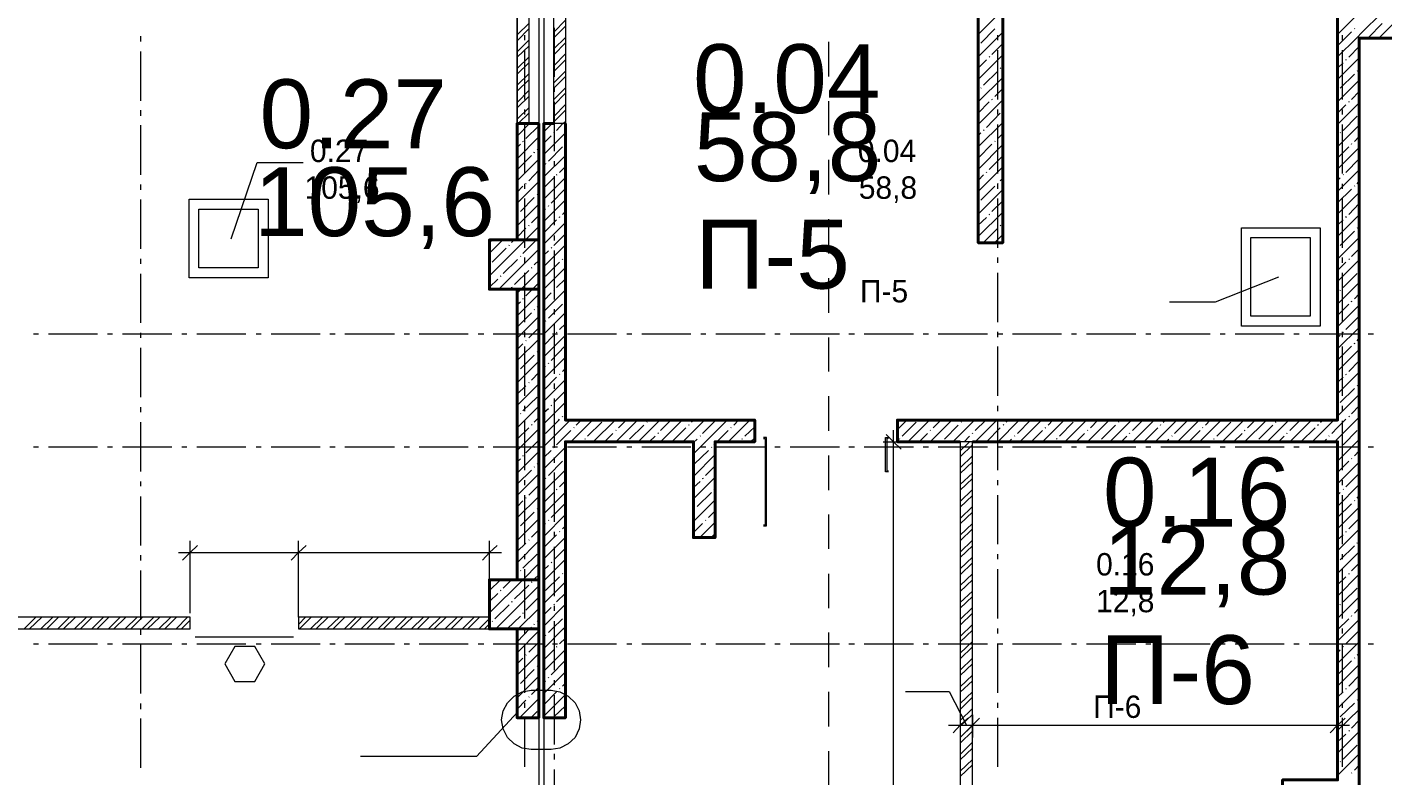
# Model space of a CAD drawing. Header units: millimetres. Extents: x -249154 to 415037, y -45458 to 354837.
# Drawn here: x -150570 to -136795, y 15179 to 22788 of the extents above; entities that cross this region are included whole.
import ezdxf

# ---------------------------------------------------------------- set-up
doc = ezdxf.new("R2010")
doc.units = ezdxf.units.MM
doc.layers.add('PDF _Текст', color=7, linetype='Continuous')
doc.styles.get("Standard").update_dxf_attribs({"font": 'arial.ttf'})

msp = doc.modelspace()

# ---------------------------------------------------------------- linework, layer by layer
at = {"lineweight": 9}
for points in [[(-145363, 8564), (-145367, 8564), (-145367, 28632)], [(-145321, 28632), (-145321, 9158)], [(-145592, 21807), (-145592, 23010), (-145592, 23133)], [(-140907, 22714), (-140657, 22964)], [(-137255, 22714), (-137005, 22964)], [(-137255, 22485), (-137064, 22676), (-137005, 22735), (-136814, 22926)], [(-136835, 22676), (-136586, 22926)], [(-145592, 22710), (-145469, 22828)], [(-145592, 22650), (-145469, 22773)], [(-145219, 22735), (-145101, 22858)], [(-145219, 22680), (-145101, 22799)], [(-145211, 22282), (-145211, 22782)], [(-140907, 22485), (-140657, 22735)], [(-140881, 22625), (-140737, 22769)], [(-137255, 22599), (-137179, 22676), (-137115, 22739)], [(-137085, 22769), (-137081, 22773)], [(-136941, 22684), (-136802, 22824)], [(-149413, 22642), (-149413, 22697)], [(-145592, 22536), (-145469, 22659)], [(-145592, 22481), (-145469, 22599)], [(-145512, 22655), (-145512, 22705)], [(-145219, 22566), (-145101, 22684)], [(-145219, 22506), (-145101, 22629)], [(-142423, 22286), (-142423, 22638)], [(-140907, 22599), (-140902, 22599)], [(-140767, 22510), (-140657, 22621)], [(-140708, 22655), (-140708, 22705)], [(-137204, 22655), (-137204, 22705)], [(-137141, 22481), (-137035, 22591)], [(-149413, 22040), (-149413, 22540)], [(-145592, 22366), (-145469, 22485)], [(-145512, 22053), (-145512, 22553)], [(-145219, 22396), (-145101, 22515)], [(-145219, 22337), (-145101, 22455)], [(-140907, 22256), (-140657, 22506)], [(-140907, 22371), (-140822, 22455)], [(-140796, 22481), (-140788, 22489)], [(-140708, 22053), (-140708, 22553)], [(-137255, 22256), (-137035, 22477)], [(-137204, 22053), (-137204, 22553)], [(-137170, 22455), (-137166, 22460)], [(-145592, 22311), (-145469, 22430)], [(-145592, 22197), (-145469, 22316)], [(-145219, 22222), (-145101, 22341)], [(-140852, 22197), (-140708, 22341)], [(-140682, 22366), (-140678, 22375)], [(-137255, 22371), (-137200, 22426)], [(-137056, 22341), (-137052, 22345)], [(-145592, 22138), (-145469, 22256)], [(-145219, 22167), (-145101, 22286)], [(-145211, 22129), (-145211, 22180)], [(-140907, 22028), (-140657, 22277)], [(-137255, 22028), (-137035, 22248)], [(-137229, 22167), (-137085, 22311)], [(-145592, 22023), (-145469, 22146)], [(-145592, 21968), (-145469, 22087)], [(-145219, 22053), (-145101, 22172)], [(-145219, 21994), (-145101, 22116)], [(-140907, 21799), (-140657, 22049)], [(-140881, 22167), (-140877, 22172)], [(-140767, 22053), (-140763, 22057)], [(-140737, 22083), (-140657, 22163)], [(-137255, 22142), (-137251, 22146)], [(-137115, 22053), (-137035, 22133)], [(-149413, 21888), (-149413, 21943)], [(-145592, 21854), (-145469, 21972)], [(-145579, 21807), (-145469, 21917)], [(-145512, 21900), (-145512, 21951)], [(-145219, 21879), (-145101, 22002)], [(-145219, 21824), (-145101, 21943)], [(-145211, 21528), (-145211, 22028)], [(-142423, 21689), (-142423, 22036)], [(-140907, 21913), (-140796, 22028)], [(-140822, 21769), (-140682, 21913)], [(-140708, 21900), (-140708, 21951)], [(-137255, 21799), (-137035, 22019)], [(-137255, 21913), (-137170, 21998)], [(-137204, 21900), (-137204, 21951)], [(-137141, 22028), (-137136, 22032)], [(-149413, 21286), (-149413, 21790)], [(-145592, 21680), (-145465, 21807)], [(-145592, 21795), (-145579, 21807)], [(-145512, 21299), (-145512, 21799)], [(-145503, 21655), (-145372, 21786)], [(-145321, 21723), (-145236, 21807)], [(-145101, 21807), (-145219, 21807)], [(-145190, 21739), (-145126, 21807)], [(-145126, 21807), (-145101, 21828)], [(-140907, 21570), (-140657, 21820)], [(-140708, 21299), (-140708, 21799)], [(-137255, 21570), (-137035, 21790)], [(-137204, 21299), (-137204, 21799)], [(-137200, 21739), (-137056, 21883)], [(-145592, 21451), (-145372, 21672)], [(-145533, 21625), (-145528, 21629)], [(-145321, 21494), (-145101, 21714)], [(-145321, 21608), (-145245, 21684)], [(-145219, 21714), (-145211, 21718)], [(-140907, 21684), (-140881, 21714)], [(-140852, 21739), (-140847, 21744)], [(-140737, 21625), (-140733, 21629)], [(-140708, 21655), (-140657, 21706)], [(-137229, 21714), (-137225, 21718)], [(-137085, 21625), (-137035, 21676)], [(-145592, 21566), (-145558, 21600)], [(-145418, 21511), (-145414, 21519)], [(-145389, 21540), (-145372, 21557)], [(-145274, 21426), (-145130, 21570)], [(-145105, 21600), (-145101, 21600)], [(-140907, 21456), (-140767, 21600)], [(-140907, 21341), (-140657, 21595)], [(-137255, 21456), (-137141, 21570)], [(-137255, 21345), (-137035, 21566)], [(-137115, 21600), (-137111, 21604)], [(-148498, 20638), (-148231, 21413), (-147765, 21413)], [(-145592, 21227), (-145372, 21447)], [(-145588, 21341), (-145444, 21485)], [(-145321, 21265), (-145101, 21485)], [(-145304, 21396), (-145300, 21405)], [(-145211, 21375), (-145211, 21426)], [(-145160, 21312), (-145101, 21371)], [(-142423, 21087), (-142423, 21439)], [(-140907, 21117), (-140657, 21367)], [(-140796, 21341), (-140657, 21481)], [(-137170, 21312), (-137035, 21451)], [(-145592, 20998), (-145372, 21218)], [(-145473, 21227), (-145372, 21333)], [(-145321, 21040), (-145101, 21261)], [(-145321, 21155), (-145219, 21257)], [(-145211, 20774), (-145211, 21273)], [(-145190, 21286), (-145185, 21290)], [(-140907, 21231), (-140852, 21286)], [(-140822, 21312), (-140818, 21316)], [(-140682, 21227), (-140657, 21252)], [(-137255, 21117), (-137035, 21337)], [(-137255, 21231), (-137229, 21257)], [(-137200, 21286), (-137196, 21290)], [(-137056, 21197), (-137035, 21223)], [(-149413, 21134), (-149413, 21189)], [(-145592, 21112), (-145533, 21172)], [(-145512, 21146), (-145512, 21197)], [(-145503, 21197), (-145499, 21201)], [(-145389, 21083), (-145384, 21087)], [(-145245, 20998), (-145105, 21142)], [(-140907, 20888), (-140657, 21138)], [(-140881, 21028), (-140737, 21172)], [(-140708, 21197), (-140703, 21201)], [(-140708, 21146), (-140708, 21197)], [(-137255, 21002), (-137115, 21142)], [(-137255, 20888), (-137035, 21108)], [(-137204, 21146), (-137204, 21197)], [(-137085, 21172), (-137081, 21176)], [(-149413, 20536), (-149413, 21036)], [(-145592, 20769), (-145372, 20990)], [(-145558, 20913), (-145418, 21057)], [(-145512, 20545), (-145512, 21045)], [(-145321, 20812), (-145101, 21032)], [(-145321, 20926), (-145304, 20943)], [(-145274, 20968), (-145270, 20977)], [(-140907, 21002), (-140902, 21002)], [(-140767, 20913), (-140657, 21024)], [(-140708, 20545), (-140708, 21045)], [(-137204, 20545), (-137204, 21045)], [(-137141, 20884), (-137035, 20994)], [(-145588, 20884), (-145584, 20888)], [(-145444, 20799), (-145372, 20875)], [(-145321, 20697), (-145190, 20829)], [(-145321, 20583), (-145101, 20803)], [(-145160, 20854), (-145156, 20863)], [(-145130, 20884), (-145101, 20918)], [(-142423, 20486), (-142423, 20837)], [(-140907, 20659), (-140657, 20909)], [(-140907, 20774), (-140822, 20854)], [(-140796, 20884), (-140788, 20888)], [(-137255, 20659), (-137035, 20879)], [(-137255, 20774), (-137200, 20829)], [(-137170, 20854), (-137166, 20863)], [(-145872, 20261), (-145507, 20625), (-145372, 20761)], [(-145592, 20655), (-145503, 20744)], [(-145473, 20769), (-145469, 20774)], [(-145219, 20570), (-145101, 20689)], [(-145211, 20621), (-145211, 20672)], [(-140852, 20600), (-140708, 20744)], [(-140741, 20596), (-140657, 20680)], [(-140682, 20769), (-140678, 20774)], [(-137229, 20570), (-137085, 20714)], [(-137056, 20744), (-137052, 20748)], [(-145872, 20490), (-145736, 20625)], [(-145872, 20604), (-145846, 20625)], [(-145846, 20401), (-145702, 20541)], [(-145778, 20125), (-145372, 20532)], [(-145672, 20570), (-145668, 20574)], [(-145647, 20600), (-145622, 20625)], [(-145533, 20486), (-145393, 20625), (-145389, 20630)], [(-145321, 20354), (-145101, 20574)], [(-145245, 20541), (-145240, 20549)], [(-137255, 20430), (-137035, 20651)], [(-137255, 20545), (-137251, 20549)], [(-137115, 20456), (-137035, 20536)], [(-149413, 20384), (-149413, 20435)], [(-145732, 20286), (-145588, 20426)], [(-145558, 20456), (-145554, 20460)], [(-145512, 20392), (-145512, 20447)], [(-145418, 20371), (-145372, 20418)], [(-145321, 20469), (-145274, 20515)], [(-145304, 20257), (-145160, 20401)], [(-145211, 20020), (-145211, 20519)], [(-145130, 20426), (-145126, 20435)], [(-145105, 20456), (-145101, 20460)], [(-140708, 20392), (-140708, 20447)], [(-137255, 20202), (-137035, 20422)], [(-137255, 20316), (-137170, 20401)], [(-137204, 20392), (-137204, 20447)], [(-137141, 20426), (-137136, 20435)], [(-149413, 19782), (-149413, 20282)], [(-145872, 20375), (-145867, 20375)], [(-145761, 20257), (-145753, 20261)], [(-145617, 20172), (-145473, 20316)], [(-145592, 20083), (-145550, 20125), (-145372, 20303)], [(-145512, 19791), (-145512, 20291)], [(-145444, 20341), (-145440, 20346)], [(-145321, 20125), (-145101, 20346)], [(-140708, 19791), (-140708, 20291)], [(-137204, 19791), (-137204, 20291)], [(-137200, 20142), (-137056, 20286)], [(-145872, 20147), (-145787, 20227)], [(-145647, 20142), (-145639, 20147)], [(-145503, 20058), (-145435, 20125), (-145372, 20189)], [(-145321, 19897), (-145101, 20117)], [(-145219, 20113), (-145211, 20117)], [(-145190, 20142), (-145101, 20231)], [(-142423, 19884), (-142423, 20236)], [(-137856, 20248), (-138500, 19994), (-138962, 19994)], [(-137255, 19973), (-137035, 20193)], [(-137229, 20113), (-137225, 20117)], [(-145592, 19854), (-145372, 20075)], [(-145592, 19969), (-145558, 19998)], [(-145533, 20028), (-145528, 20032)], [(-145321, 20011), (-145245, 20087)], [(-145105, 19998), (-145101, 20003)], [(-137115, 19998), (-137111, 20007)], [(-137085, 20028), (-137035, 20079)], [(-145592, 19626), (-145372, 19846)], [(-145588, 19744), (-145444, 19884)], [(-145418, 19914), (-145414, 19918)], [(-145389, 19943), (-145372, 19960)], [(-145321, 19668), (-145101, 19888)], [(-145274, 19829), (-145130, 19973)], [(-145211, 19867), (-145211, 19922)], [(-137255, 19859), (-137141, 19973)], [(-137255, 19744), (-137035, 19964)], [(-137170, 19714), (-137035, 19850)], [(-145473, 19630), (-145372, 19731)], [(-145304, 19799), (-145300, 19803)], [(-145211, 19265), (-145211, 19770)], [(-145160, 19714), (-145101, 19774)], [(-137255, 19520), (-137035, 19736)], [(-150506, 19672), (-150455, 19672)], [(-150354, 19672), (-149854, 19672)], [(-149752, 19672), (-149701, 19672)], [(-149600, 19672), (-149100, 19672)], [(-149413, 19630), (-149413, 19681)], [(-148998, 19672), (-148947, 19672)], [(-148846, 19672), (-148346, 19672)], [(-148244, 19672), (-148193, 19672)], [(-148091, 19672), (-147592, 19672)], [(-147494, 19672), (-147439, 19672)], [(-147342, 19672), (-146837, 19672)], [(-146740, 19672), (-146685, 19672)], [(-146588, 19672), (-146088, 19672)], [(-145986, 19672), (-145931, 19672)], [(-145833, 19672), (-145334, 19672)], [(-145592, 19401), (-145372, 19617)], [(-145592, 19511), (-145533, 19570)], [(-145512, 19638), (-145512, 19693)], [(-145503, 19600), (-145499, 19604)], [(-145321, 19439), (-145101, 19659)], [(-145321, 19554), (-145219, 19659)], [(-145232, 19672), (-145181, 19672)], [(-145190, 19685), (-145185, 19689)], [(-145079, 19672), (-144580, 19672)], [(-144478, 19672), (-144427, 19672)], [(-144325, 19672), (-143825, 19672)], [(-143724, 19672), (-143673, 19672)], [(-143571, 19672), (-143071, 19672)], [(-142974, 19672), (-142919, 19672)], [(-142817, 19672), (-142317, 19672)], [(-142423, 19287), (-142423, 19634)], [(-142220, 19672), (-142165, 19672)], [(-142067, 19672), (-141563, 19672)], [(-141466, 19672), (-141411, 19672)], [(-141313, 19672), (-140813, 19672)], [(-140712, 19672), (-140657, 19672)], [(-140708, 19638), (-140708, 19693)], [(-140559, 19672), (-140059, 19672)], [(-139958, 19672), (-139907, 19672)], [(-139805, 19672), (-139305, 19672)], [(-139204, 19672), (-139153, 19672)], [(-139051, 19672), (-138551, 19672)], [(-138450, 19672), (-138399, 19672)], [(-138297, 19672), (-137797, 19672)], [(-137700, 19672), (-137645, 19672)], [(-137543, 19672), (-137043, 19672)], [(-137255, 19630), (-137229, 19659)], [(-137204, 19638), (-137204, 19693)], [(-137200, 19685), (-137196, 19689)], [(-137085, 19570), (-137081, 19579)], [(-137056, 19600), (-137035, 19626)], [(-136946, 19672), (-136891, 19672)], [(-149413, 19028), (-149413, 19528)], [(-145558, 19316), (-145418, 19456)], [(-145512, 19041), (-145512, 19541)], [(-145389, 19486), (-145384, 19490)], [(-145321, 19215), (-145101, 19435)], [(-145245, 19401), (-145105, 19545)], [(-140708, 19041), (-140708, 19541)], [(-137255, 19405), (-137115, 19545)], [(-137255, 19291), (-137035, 19511)], [(-137204, 19041), (-137204, 19541)], [(-145592, 19172), (-145372, 19393)], [(-145588, 19287), (-145584, 19291)], [(-145321, 19325), (-145304, 19346)], [(-145274, 19371), (-145270, 19376)], [(-145130, 19287), (-145101, 19321)], [(-137141, 19287), (-137035, 19397)], [(-145592, 18943), (-145372, 19164)], [(-145473, 19172), (-145469, 19176)], [(-145444, 19202), (-145372, 19278)], [(-145321, 19100), (-145190, 19232)], [(-145321, 18986), (-145101, 19206)], [(-145211, 19113), (-145211, 19168)], [(-145160, 19257), (-145156, 19261)], [(-137255, 19062), (-137035, 19282)], [(-137255, 19176), (-137200, 19232)], [(-137170, 19257), (-137166, 19261)], [(-137056, 19143), (-137052, 19147)], [(-145592, 19058), (-145503, 19143)], [(-145533, 18888), (-145389, 19028)], [(-145219, 18973), (-145101, 19092)], [(-145211, 18516), (-145211, 19015)], [(-142423, 18685), (-142423, 19037)], [(-137255, 18833), (-137035, 19054)], [(-137229, 18973), (-137085, 19117)], [(-149413, 18876), (-149413, 18927)], [(-145592, 18715), (-145372, 18935)], [(-145512, 18884), (-145512, 18939)], [(-145321, 18757), (-145283, 18795), (-145101, 18977)], [(-145321, 18871), (-145274, 18914)], [(-145245, 18943), (-145240, 18948)], [(-140708, 18884), (-140708, 18939)], [(-137255, 18948), (-137251, 18948)], [(-137204, 18884), (-137204, 18939)], [(-137115, 18859), (-137035, 18939)], [(-149413, 18274), (-149413, 18774)], [(-145592, 18829), (-145588, 18829)], [(-145558, 18859), (-145554, 18863)], [(-145512, 18287), (-145512, 18787)], [(-145444, 18744), (-145440, 18749)], [(-145418, 18774), (-145372, 18821)], [(-145321, 18528), (-145274, 18575), (-145054, 18795)], [(-145304, 18660), (-145168, 18795), (-145160, 18804)], [(-145130, 18829), (-145126, 18833)], [(-145105, 18859), (-145101, 18863)], [(-145046, 18575), (-144825, 18795)], [(-144990, 18744), (-144940, 18795)], [(-144876, 18630), (-144732, 18774)], [(-144817, 18575), (-144596, 18795)], [(-144588, 18575), (-144368, 18795)], [(-144563, 18715), (-144482, 18795)], [(-144448, 18600), (-144304, 18744)], [(-144363, 18575), (-144143, 18795)], [(-144275, 18774), (-144270, 18778)], [(-144135, 18575), (-143914, 18795)], [(-144135, 18689), (-144029, 18795)], [(-143906, 18575), (-143800, 18681), (-143686, 18795)], [(-143847, 18744), (-143842, 18749)], [(-143821, 18774), (-143800, 18795)], [(-143800, 18452), (-143580, 18672), (-143457, 18795)], [(-143707, 18660), (-143580, 18787), (-143571, 18795)], [(-143448, 18575), (-143228, 18795)], [(-143389, 18744), (-143343, 18795)], [(-141728, 18698), (-141631, 18795)], [(-141678, 18630), (-141538, 18774)], [(-141623, 18575), (-141402, 18795)], [(-141394, 18575), (-141174, 18795)], [(-141364, 18715), (-141288, 18795)], [(-141250, 18600), (-141110, 18744)], [(-141165, 18575), (-140945, 18795)], [(-141080, 18774), (-141076, 18778)], [(-140936, 18575), (-140716, 18795)], [(-140936, 18689), (-140830, 18795)], [(-140708, 18575), (-140491, 18795)], [(-140708, 18287), (-140708, 18787)], [(-140652, 18744), (-140648, 18749)], [(-140623, 18774), (-140602, 18795)], [(-140508, 18660), (-140377, 18795)], [(-140483, 18575), (-140263, 18795)], [(-140254, 18575), (-140034, 18795)], [(-140195, 18744), (-140148, 18795)], [(-140081, 18630), (-139941, 18774)], [(-140025, 18575), (-139805, 18795)], [(-139797, 18575), (-139576, 18795)], [(-139767, 18715), (-139691, 18795)], [(-139653, 18600), (-139513, 18744)], [(-139568, 18575), (-139348, 18795)], [(-139483, 18774), (-139479, 18778)], [(-139339, 18575), (-139119, 18795)], [(-139339, 18689), (-139233, 18795)], [(-139110, 18575), (-138890, 18795)], [(-139055, 18744), (-139051, 18749)], [(-139026, 18774), (-139004, 18795)], [(-138911, 18660), (-138776, 18795)], [(-138882, 18575), (-138661, 18795)], [(-138657, 18575), (-138437, 18795)], [(-138598, 18744), (-138551, 18795)], [(-138483, 18630), (-138339, 18774)], [(-138428, 18575), (-138208, 18795)], [(-138200, 18575), (-137979, 18795)], [(-138170, 18715), (-138094, 18795)], [(-138056, 18600), (-137912, 18744)], [(-137971, 18575), (-137751, 18795)], [(-137886, 18774), (-137878, 18778)], [(-137742, 18575), (-137522, 18795)], [(-137742, 18689), (-137636, 18795)], [(-137513, 18575), (-137293, 18795)], [(-137458, 18744), (-137450, 18749)], [(-137429, 18774), (-137407, 18795)], [(-137314, 18660), (-137255, 18719), (-137170, 18804)], [(-137285, 18575), (-137255, 18605), (-137035, 18825)], [(-137204, 18287), (-137204, 18787)], [(-137141, 18829), (-137136, 18833)], [(-145592, 18600), (-145473, 18715)], [(-145592, 18486), (-145372, 18706)], [(-145190, 18545), (-145160, 18575), (-145046, 18689)], [(-145016, 18715), (-145012, 18719)], [(-144901, 18600), (-144897, 18609)], [(-144702, 18575), (-144618, 18660)], [(-144588, 18689), (-144584, 18694)], [(-144249, 18575), (-144190, 18630)], [(-144160, 18660), (-144156, 18664)], [(-144020, 18575), (-143876, 18715)], [(-143800, 18566), (-143762, 18600)], [(-143732, 18630), (-143728, 18634)], [(-143563, 18575), (-143448, 18689)], [(-143419, 18715), (-143415, 18719)], [(-143304, 18600), (-143300, 18609)], [(-143279, 18630), (-143177, 18727)], [(-143220, 18575), (-143177, 18613)], [(-143088, 17719), (-143059, 17719), (-143059, 18617), (-143088, 18617)], [(-143088, 18609), (-143071, 18609), (-143071, 17728), (-143088, 17728)], [(-141817, 18270), (-141847, 18270), (-141847, 18617), (-141817, 18617)], [(-141817, 18609), (-141834, 18609), (-141834, 18278), (-141817, 18278)], [(-141767, 14800), (-141767, 18694)], [(-141707, 18600), (-141703, 18609)], [(-141508, 18575), (-141423, 18660)], [(-141394, 18689), (-141390, 18694)], [(-141051, 18575), (-140996, 18630)], [(-140966, 18660), (-140962, 18664)], [(-140822, 18575), (-140682, 18715)], [(-140597, 18575), (-140568, 18600)], [(-140538, 18630), (-140534, 18634)], [(-140369, 18575), (-140254, 18689)], [(-140225, 18715), (-140220, 18719)], [(-140110, 18600), (-140106, 18609)], [(-139911, 18575), (-139826, 18660)], [(-139797, 18689), (-139792, 18694)], [(-139454, 18575), (-139398, 18630)], [(-139369, 18660), (-139365, 18664)], [(-139225, 18575), (-139081, 18715)], [(-138996, 18575), (-138971, 18600)], [(-138941, 18630), (-138937, 18634)], [(-138767, 18575), (-138653, 18689)], [(-138627, 18715), (-138623, 18719)], [(-138513, 18600), (-138509, 18609)], [(-138314, 18575), (-138225, 18660)], [(-138200, 18689), (-138195, 18694)], [(-137856, 18575), (-137797, 18630)], [(-137772, 18660), (-137767, 18664)], [(-137628, 18575), (-137484, 18715)], [(-137399, 18575), (-137369, 18600)], [(-137344, 18630), (-137340, 18634)], [(-137255, 18376), (-137035, 18596)], [(-137200, 18545), (-137056, 18689)], [(-150506, 18524), (-150455, 18524)], [(-150354, 18524), (-149854, 18524)], [(-149752, 18524), (-149701, 18524)], [(-149600, 18524), (-149100, 18524)], [(-148998, 18524), (-148947, 18524)], [(-148846, 18524), (-148346, 18524)], [(-148244, 18524), (-148193, 18524)], [(-148091, 18524), (-147592, 18524)], [(-147494, 18524), (-147439, 18524)], [(-147342, 18524), (-146837, 18524)], [(-146740, 18524), (-146685, 18524)], [(-146588, 18524), (-146088, 18524)], [(-145986, 18524), (-145931, 18524)], [(-145833, 18524), (-145334, 18524)], [(-145592, 18257), (-145372, 18477)], [(-145503, 18461), (-145372, 18592)], [(-145321, 18300), (-145101, 18520)], [(-145321, 18414), (-145245, 18486)], [(-145232, 18524), (-145181, 18524)], [(-145219, 18516), (-145211, 18520)], [(-145079, 18524), (-144580, 18524)], [(-144931, 18575), (-144931, 18575)], [(-144478, 18524), (-144427, 18524)], [(-144474, 18575), (-144469, 18579)], [(-144325, 18524), (-143825, 18524)], [(-143792, 18346), (-143648, 18486)], [(-143724, 18524), (-143673, 18524)], [(-143618, 18516), (-143614, 18520)], [(-143592, 18545), (-143580, 18558)], [(-143571, 18524), (-143071, 18524)], [(-143334, 18575), (-143334, 18575)], [(-142974, 18524), (-142919, 18524)], [(-142817, 18524), (-142317, 18524)], [(-142220, 18524), (-142165, 18524)], [(-142067, 18524), (-141563, 18524)], [(-141872, 18575), (-141767, 18575), (-141648, 18575)], [(-141466, 18524), (-141411, 18524)], [(-141313, 18524), (-140813, 18524)], [(-141279, 18575), (-141275, 18579)], [(-141089, 18482), (-140996, 18575)], [(-141089, 18422), (-140966, 18545)], [(-140712, 18524), (-140657, 18524)], [(-140559, 18524), (-140059, 18524)], [(-140140, 18575), (-140140, 18575)], [(-139958, 18524), (-139907, 18524)], [(-139805, 18524), (-139305, 18524)], [(-139682, 18575), (-139678, 18579)], [(-139204, 18524), (-139153, 18524)], [(-139051, 18524), (-138551, 18524)], [(-138543, 18575), (-138543, 18575)], [(-138450, 18524), (-138399, 18524)], [(-138297, 18524), (-137797, 18524)], [(-138085, 18575), (-138081, 18579)], [(-137700, 18524), (-137645, 18524)], [(-137543, 18524), (-137043, 18524)], [(-137229, 18516), (-137225, 18520)], [(-137085, 18431), (-137035, 18482)], [(-136946, 18524), (-136891, 18524)], [(-145592, 18372), (-145558, 18401)], [(-145533, 18431), (-145528, 18435)], [(-145418, 18316), (-145414, 18321)], [(-145389, 18346), (-145372, 18363)], [(-145274, 18232), (-145130, 18376)], [(-145211, 18359), (-145211, 18414)], [(-145105, 18401), (-145101, 18405)], [(-143800, 18223), (-143580, 18444)], [(-143677, 18232), (-143580, 18329)], [(-142423, 18083), (-142423, 18435)], [(-141089, 18308), (-140966, 18431)], [(-141089, 18253), (-140966, 18372)], [(-137255, 18261), (-137141, 18376)], [(-137255, 18147), (-137035, 18367)], [(-137115, 18401), (-137111, 18405)], [(-145592, 18028), (-145372, 18249)], [(-145588, 18147), (-145444, 18287)], [(-145512, 18134), (-145512, 18185)], [(-145321, 18071), (-145101, 18291)], [(-145304, 18202), (-145300, 18206)], [(-145211, 17762), (-145211, 18261)], [(-143800, 17995), (-143580, 18215)], [(-143707, 18202), (-143698, 18206)], [(-141089, 18139), (-140966, 18257)], [(-141089, 18083), (-140966, 18202)], [(-140708, 18134), (-140708, 18185)], [(-137204, 18134), (-137204, 18185)], [(-137170, 18117), (-137035, 18253)], [(-149413, 18122), (-149413, 18172)], [(-145473, 18033), (-145372, 18134)], [(-145321, 17842), (-145101, 18062)], [(-145321, 17956), (-145219, 18058)], [(-145190, 18088), (-145185, 18092)], [(-145160, 18117), (-145101, 18177)], [(-143800, 18109), (-143732, 18172)], [(-143762, 17918), (-143618, 18058)], [(-143592, 18088), (-143588, 18092)], [(-141089, 17969), (-140966, 18088)], [(-137255, 17918), (-137035, 18139)], [(-137255, 18033), (-137229, 18058)], [(-137200, 18088), (-137196, 18092)], [(-149413, 17520), (-149413, 18020)], [(-145592, 17800), (-145372, 18020)], [(-145592, 17914), (-145533, 17973)], [(-145512, 17533), (-145512, 18033)], [(-145503, 18003), (-145499, 18007)], [(-145245, 17804), (-145105, 17944)], [(-143800, 17766), (-143580, 17986)], [(-141089, 17910), (-140966, 18028)], [(-141089, 17795), (-140966, 17918)], [(-140708, 17533), (-140708, 18033)], [(-137255, 17804), (-137115, 17944)], [(-137255, 17690), (-137035, 17910)], [(-137204, 17533), (-137204, 18033)], [(-137085, 17973), (-137081, 17978)], [(-137056, 18003), (-137035, 18024)], [(-145592, 17571), (-145372, 17791)], [(-145558, 17719), (-145418, 17859)], [(-145389, 17889), (-145384, 17893)], [(-145321, 17613), (-145101, 17834)], [(-145274, 17774), (-145270, 17778)], [(-143792, 17889), (-143787, 17893)], [(-143677, 17774), (-143673, 17778)], [(-143648, 17804), (-143580, 17872)], [(-142423, 17486), (-142423, 17834)], [(-141089, 17740), (-140966, 17859)], [(-137141, 17690), (-137035, 17795)], [(-145588, 17690), (-145584, 17694)], [(-145444, 17605), (-145372, 17681)], [(-145321, 17728), (-145304, 17745)], [(-145211, 17609), (-145211, 17660)], [(-145160, 17660), (-145156, 17664)], [(-145130, 17690), (-145101, 17719)], [(-143800, 17651), (-143707, 17745)], [(-143736, 17601), (-143580, 17757)], [(-141089, 17626), (-140966, 17745)], [(-141089, 17567), (-140966, 17690)], [(-137255, 17465), (-137035, 17685)], [(-137170, 17660), (-137166, 17664)], [(-148913, 16834), (-148913, 17448), (-148913, 17567)], [(-147812, 16791), (-147812, 17448), (-147812, 17567)], [(-145872, 17173), (-145872, 17448), (-145872, 17567)], [(-145592, 17346), (-145372, 17567)], [(-145592, 17461), (-145503, 17545)], [(-145473, 17575), (-145469, 17579)], [(-145321, 17499), (-145190, 17630)], [(-145321, 17385), (-145101, 17605)], [(-145219, 17376), (-145101, 17495)], [(-145211, 17007), (-145211, 17507)], [(-143622, 17601), (-143592, 17630)], [(-141089, 17452), (-140966, 17575)], [(-141089, 17397), (-140966, 17516)], [(-137255, 17579), (-137200, 17630)], [(-137229, 17376), (-137085, 17516)], [(-137056, 17545), (-137052, 17550)], [(-149413, 17368), (-149413, 17423)], [(-149032, 17448), (-147812, 17448), (-145749, 17448)], [(-145533, 17291), (-145389, 17431)], [(-145512, 17380), (-145512, 17431)], [(-145321, 17160), (-145101, 17380)], [(-141089, 17283), (-140966, 17401)], [(-140708, 17380), (-140708, 17431)], [(-137255, 17236), (-137035, 17457)], [(-137204, 17380), (-137204, 17431)], [(-149413, 16766), (-149413, 17266)], [(-145872, 16838), (-145533, 17173), (-145372, 17338)], [(-145592, 17232), (-145588, 17232)], [(-145558, 17262), (-145554, 17266)], [(-145512, 16779), (-145512, 17279)], [(-145418, 17177), (-145372, 17224)], [(-145321, 17274), (-145274, 17317)], [(-145245, 17346), (-145240, 17351)], [(-145130, 17232), (-145126, 17236)], [(-145105, 17262), (-145101, 17266)], [(-142423, 16885), (-142423, 17232)], [(-141089, 17224), (-140966, 17346)], [(-141089, 17113), (-140966, 17232)], [(-140708, 16779), (-140708, 17279)], [(-137255, 17351), (-137251, 17351)], [(-137255, 17007), (-137035, 17228)], [(-137204, 16779), (-137204, 17279)], [(-137141, 17232), (-137136, 17236)], [(-137115, 17262), (-137035, 17342)], [(-145872, 17063), (-145761, 17173)], [(-145808, 16673), (-145372, 17109)], [(-145732, 17088), (-145647, 17173)], [(-145617, 16978), (-145473, 17118)], [(-145444, 17147), (-145440, 17152)], [(-145321, 16931), (-145101, 17152)], [(-145304, 17063), (-145160, 17202)], [(-141089, 17054), (-140966, 17173)], [(-137255, 17122), (-137170, 17202)], [(-137200, 16948), (-137056, 17088)], [(-145872, 16952), (-145787, 17033)], [(-145761, 17063), (-145753, 17067)], [(-145647, 16948), (-145639, 16952)], [(-145503, 16863), (-145372, 16995)], [(-145190, 16948), (-145101, 17037)], [(-141089, 16940), (-140966, 17058)], [(-141089, 16885), (-140966, 17003)], [(-137255, 16779), (-137035, 16999)], [(-145817, 16774), (-145672, 16919)], [(-145592, 16660), (-145579, 16673), (-145372, 16880)], [(-145533, 16834), (-145528, 16838)], [(-145321, 16702), (-145101, 16923)], [(-145321, 16817), (-145245, 16889)], [(-145219, 16919), (-145211, 16923)], [(-145211, 16855), (-145211, 16906)], [(-145105, 16804), (-145101, 16808)], [(-141089, 16770), (-140966, 16889)], [(-141089, 16711), (-140966, 16834)], [(-137229, 16919), (-137225, 16923)], [(-137115, 16804), (-137111, 16808)], [(-137085, 16834), (-137035, 16885)], [(-150599, 16673), (-150481, 16791)], [(-150544, 16673), (-150421, 16791)], [(-150430, 16673), (-150307, 16791)], [(-150371, 16673), (-150252, 16791)], [(-150256, 16673), (-150138, 16791)], [(-150201, 16673), (-150078, 16791)], [(-150087, 16673), (-149968, 16791)], [(-150027, 16673), (-149909, 16791)], [(-149913, 16673), (-149794, 16791)], [(-149858, 16673), (-149739, 16791)], [(-149744, 16673), (-149625, 16791)], [(-149689, 16673), (-149566, 16791)], [(-149574, 16673), (-149451, 16791)], [(-149515, 16673), (-149396, 16791)], [(-149413, 16613), (-149413, 16669)], [(-149400, 16673), (-149282, 16791)], [(-149345, 16673), (-149223, 16791)], [(-149231, 16673), (-149108, 16791)], [(-149172, 16673), (-149053, 16791)], [(-149057, 16673), (-148939, 16791)], [(-149002, 16673), (-148913, 16762)], [(-147812, 16719), (-147740, 16791)], [(-147803, 16673), (-147685, 16791)], [(-147689, 16673), (-147570, 16791)], [(-147634, 16673), (-147511, 16791)], [(-147520, 16673), (-147397, 16791)], [(-147460, 16673), (-147342, 16791)], [(-147346, 16673), (-147227, 16791)], [(-147291, 16673), (-147172, 16791)], [(-147176, 16673), (-147058, 16791)], [(-147117, 16673), (-146998, 16791)], [(-147003, 16673), (-146884, 16791)], [(-146948, 16673), (-146829, 16791)], [(-146833, 16673), (-146715, 16791)], [(-146778, 16673), (-146655, 16791)], [(-146664, 16673), (-146541, 16791)], [(-146604, 16673), (-146486, 16791)], [(-146490, 16673), (-146371, 16791)], [(-146435, 16673), (-146312, 16791)], [(-146321, 16673), (-146202, 16791)], [(-146261, 16673), (-146143, 16791)], [(-146147, 16673), (-146028, 16791)], [(-146092, 16673), (-145973, 16791)], [(-145978, 16673), (-145872, 16779)], [(-145922, 16673), (-145872, 16724)], [(-145846, 16749), (-145842, 16753)], [(-145694, 16673), (-145558, 16804)], [(-145588, 16546), (-145465, 16673), (-145444, 16690)], [(-145512, 16626), (-145512, 16677)], [(-145418, 16719), (-145414, 16724)], [(-145389, 16749), (-145372, 16766)], [(-145321, 16474), (-145122, 16673), (-145101, 16694)], [(-145274, 16635), (-145236, 16673), (-145130, 16774)], [(-145211, 16253), (-145211, 16753)], [(-141089, 16597), (-140966, 16719)], [(-140708, 16626), (-140708, 16677)], [(-137255, 16664), (-137141, 16774)], [(-137255, 16550), (-137035, 16770)], [(-137204, 16626), (-137204, 16677)], [(-148862, 16592), (-147863, 16592)], [(-145592, 16431), (-145372, 16652)], [(-145473, 16436), (-145372, 16537)], [(-145304, 16605), (-145300, 16609)], [(-145160, 16520), (-145101, 16580)], [(-142423, 16283), (-142423, 16635)], [(-141089, 16541), (-140966, 16660)], [(-141089, 16427), (-140966, 16546)], [(-137255, 16321), (-137035, 16541)], [(-137170, 16520), (-137035, 16656)], [(-150506, 16520), (-150455, 16520)], [(-150354, 16520), (-149854, 16520)], [(-149752, 16520), (-149701, 16520)], [(-149600, 16520), (-149100, 16520)], [(-149413, 16016), (-149413, 16516)], [(-148998, 16520), (-148947, 16520)], [(-148846, 16520), (-148346, 16520)], [(-148244, 16520), (-148193, 16520)], [(-148091, 16520), (-147592, 16520)], [(-147494, 16520), (-147439, 16520)], [(-147342, 16520), (-146837, 16520)], [(-146740, 16520), (-146685, 16520)], [(-146588, 16520), (-146088, 16520)], [(-145986, 16520), (-145931, 16520)], [(-145833, 16520), (-145334, 16520)], [(-145592, 16203), (-145372, 16423)], [(-145512, 16025), (-145512, 16525)], [(-145503, 16406), (-145499, 16410)], [(-145321, 16245), (-145101, 16465)], [(-145321, 16359), (-145219, 16461)], [(-145232, 16520), (-145181, 16520)], [(-145190, 16491), (-145185, 16495)], [(-145079, 16520), (-144580, 16520)], [(-144478, 16520), (-144427, 16520)], [(-144325, 16520), (-143825, 16520)], [(-143724, 16520), (-143673, 16520)], [(-143571, 16520), (-143071, 16520)], [(-142974, 16520), (-142919, 16520)], [(-142817, 16520), (-142317, 16520)], [(-142220, 16520), (-142165, 16520)], [(-142067, 16520), (-141563, 16520)], [(-141466, 16520), (-141411, 16520)], [(-141313, 16520), (-140813, 16520)], [(-141089, 16368), (-140966, 16491)], [(-140712, 16520), (-140657, 16520)], [(-140708, 16025), (-140708, 16525)], [(-140559, 16520), (-140059, 16520)], [(-139958, 16520), (-139907, 16520)], [(-139805, 16520), (-139305, 16520)], [(-139204, 16520), (-139153, 16520)], [(-139051, 16520), (-138551, 16520)], [(-138450, 16520), (-138399, 16520)], [(-138297, 16520), (-137797, 16520)], [(-137700, 16520), (-137645, 16520)], [(-137543, 16520), (-137043, 16520)], [(-137255, 16436), (-137229, 16461)], [(-137204, 16025), (-137204, 16525)], [(-137200, 16491), (-137196, 16495)], [(-137056, 16406), (-137035, 16427)], [(-136946, 16520), (-136891, 16520)], [(-145592, 16317), (-145533, 16376)], [(-145558, 16118), (-145418, 16262)], [(-145389, 16292), (-145384, 16296)], [(-145245, 16207), (-145105, 16347)], [(-141089, 16253), (-140966, 16376)], [(-141089, 16198), (-140966, 16317)], [(-137255, 16207), (-137115, 16347)], [(-137255, 16092), (-137035, 16313)], [(-137085, 16376), (-137081, 16380)], [(-145592, 15974), (-145372, 16194)], [(-145321, 16016), (-145101, 16236)], [(-145321, 16131), (-145304, 16147)], [(-145274, 16177), (-145270, 16181)], [(-145211, 16101), (-145211, 16152)], [(-145130, 16092), (-145101, 16122)], [(-141089, 16084), (-140966, 16203)], [(-141089, 16029), (-140966, 16147)], [(-137141, 16092), (-137035, 16198)], [(-145588, 16092), (-145584, 16097)], [(-145473, 15978), (-145469, 15982)], [(-145444, 16008), (-145372, 16080)], [(-145321, 15902), (-145190, 16033)], [(-145321, 15787), (-145101, 16008)], [(-145211, 15499), (-145211, 15999)], [(-145160, 16063), (-145156, 16067)], [(-142423, 15681), (-142423, 16033)], [(-141644, 16037), (-141203, 16037), (-141025, 15694)], [(-141089, 15914), (-140966, 16033)], [(-137255, 15864), (-137035, 16084)], [(-137255, 15978), (-137200, 16033)], [(-137170, 16063), (-137166, 16067)], [(-149413, 15859), (-149413, 15914)], [(-145592, 15859), (-145503, 15948)], [(-145567, 15770), (-145372, 15965)], [(-145512, 15872), (-145512, 15923)], [(-145219, 15779), (-145101, 15893)], [(-141089, 15855), (-140966, 15978)], [(-141089, 15741), (-140966, 15864)], [(-140708, 15872), (-140708, 15923)], [(-137255, 15639), (-137035, 15855)], [(-137229, 15779), (-137085, 15919)], [(-137204, 15872), (-137204, 15923)], [(-137056, 15948), (-137052, 15953)], [(-149413, 15262), (-149413, 15762)], [(-145584, 15830), (-146003, 15376), (-147181, 15376)], [(-145512, 15271), (-145512, 15770)], [(-145452, 15770), (-145389, 15834)], [(-145109, 15770), (-145101, 15779)], [(-141089, 15686), (-140966, 15804)], [(-141089, 15800), (-141089, 15694), (-141089, 15571)], [(-140966, 15800), (-140966, 15694), (-140966, 15571)], [(-140708, 15271), (-140708, 15770)], [(-137255, 15800), (-137255, 15694), (-137255, 15571)], [(-137255, 15749), (-137251, 15754)], [(-137204, 15271), (-137204, 15770)], [(-137115, 15665), (-137035, 15745)], [(-141207, 15694), (-140966, 15694), (-137136, 15694)], [(-141089, 15571), (-140966, 15690)], [(-141089, 15512), (-140966, 15635)], [(-137255, 15410), (-137035, 15631)], [(-137255, 15525), (-137170, 15605)], [(-137141, 15635), (-137136, 15639)], [(-142423, 15084), (-142423, 15432)], [(-141089, 15398), (-140966, 15521)], [(-141089, 15343), (-140966, 15461)], [(-137200, 15351), (-137056, 15491)], [(-145211, 15347), (-145211, 15402)], [(-141089, 15228), (-140966, 15347)], [(-141089, 15173), (-140966, 15292)], [(-137255, 15182), (-137035, 15402)], [(-137229, 15321), (-137225, 15326)], [(-145211, 14745), (-145211, 15245)], [(-137115, 15207), (-137111, 15211)], [(-137085, 15237), (-137035, 15288)]]:
    msp.add_lwpolyline(points, dxfattribs=at)
at = {"lineweight": 40}
for points in [[(-144999, 25209), (-144914, 25209), (-141093, 25209), (-141008, 25209), (-141093, 25209), (-144914, 25209), (-144999, 25209), (-145101, 25209), (-145101, 24959), (-140907, 24959), (-140907, 20596), (-140657, 20596), (-140657, 28382), (-137255, 28382), (-137255, 22676), (-137255, 18795), (-141728, 18795), (-141728, 18575), (-141089, 18575)], [(-140966, 18575), (-137255, 18575), (-137255, 15139), (-137814, 15139), (-137814, 14919), (-137255, 14919), (-137035, 14919), (-137035, 15139), (-137035, 22676), (-137005, 22676), (-129477, 22676)], [(-145101, 21807), (-145101, 18795), (-143800, 18795), (-143580, 18795), (-143177, 18795), (-143177, 18575), (-143580, 18575), (-143580, 17601), (-143800, 17601), (-143800, 18016), (-143800, 18575), (-145101, 18575), (-145101, 18016), (-145101, 17465), (-145101, 16673), (-145101, 15770), (-145321, 15770), (-145321, 16673), (-145321, 18575), (-145321, 18795), (-145321, 21807), (-145219, 21807)]]:
    msp.add_lwpolyline(points, dxfattribs=at)
at = {"lineweight": 9}
for points in [[(-145469, 23409), (-145592, 23409), (-145592, 21807), (-145469, 21807)], [(-145219, 21807), (-145219, 23409), (-145101, 23409), (-145101, 21807)], [(-148121, 20240), (-148922, 20240), (-148922, 21040), (-148121, 21040)], [(-148223, 20341), (-148824, 20341), (-148824, 20939), (-148223, 20939)], [(-138233, 19748), (-138233, 20748), (-137433, 20748), (-137433, 19748)], [(-137534, 19850), (-138136, 19850), (-138136, 20651), (-137534, 20651)], [(-140966, 15042), (-140966, 18575), (-141089, 18575), (-141089, 14919), (-140966, 14919), (-140708, 14919), (-140708, 15042)], [(-150993, 16673), (-148913, 16673), (-148913, 16791), (-150993, 16791)], [(-147812, 16673), (-145872, 16673), (-145872, 16791), (-147812, 16791)], [(-148460, 16495), (-148562, 16317), (-148460, 16139), (-148257, 16139), (-148155, 16317), (-148257, 16495)], [(-145448, 16050), (-145245, 16050), (-145156, 16033), (-145071, 15991), (-145003, 15923), (-144961, 15842), (-144948, 15749), (-144961, 15656), (-145003, 15571), (-145071, 15504), (-145156, 15461), (-145245, 15448), (-145448, 15448), (-145541, 15461), (-145622, 15504), (-145689, 15571), (-145732, 15656), (-145749, 15749), (-145732, 15842), (-145689, 15923), (-145622, 15991), (-145541, 16033)]]:
    msp.add_lwpolyline(points, close=True, dxfattribs=at)
at = {"lineweight": 40}
for points in [[(-145372, 21807), (-145372, 20625), (-145592, 20625), (-145592, 21807)], [(-145372, 20625), (-145872, 20625), (-145872, 20125), (-145372, 20125)], [(-145372, 20125), (-145372, 17173), (-145592, 17173), (-145592, 20125)], [(-145372, 16673), (-145372, 17173), (-145872, 17173), (-145872, 16673)], [(-145592, 16673), (-145592, 15770), (-145372, 15770), (-145372, 16673)]]:
    msp.add_lwpolyline(points, close=True, dxfattribs=at)
at = {"lineweight": 18}
for points in [[(-141843, 18647), (-141767, 18575), (-141690, 18499)], [(-148837, 17520), (-148913, 17448), (-148990, 17372)], [(-147736, 17520), (-147812, 17448), (-147888, 17372)], [(-145795, 17520), (-145872, 17448), (-145944, 17372)], [(-141013, 15766), (-141089, 15694), (-141161, 15618)], [(-140894, 15766), (-140966, 15694), (-141042, 15618)], [(-137179, 15766), (-137255, 15694), (-137331, 15618)]]:
    msp.add_lwpolyline(points, dxfattribs=at)

# ---------------------------------------------------------------- texts
at = {"char_height": 700, "attachment_point": 4}
for s, insert in [('0.04', (-143804, 22259)), ('0.27', (-148208, 21902)), ('58,8', (-143795, 21508)), ('105,6', (-148263, 20949)), ('П-5', (-143783, 20476)), ('0.16', (-139639, 18058)), ('12,8', (-139639, 17307)), ('П-6', (-139668, 16254))]:
    msp.add_mtext(s, dxfattribs=dict(at, insert=insert))
at = {"layer": 'PDF _Текст', "char_height": 227.7, "attachment_point": 4, "style": ''}
for s, insert in [('0.27', (-147696, 21529)), ('0.04', (-142129, 21529)), ('105,6', (-147751, 21136)), ('58,8', (-142120, 21136)), ('П-5', (-142108, 20103)), ('0.16', (-139709, 17328)), ('12,8', (-139709, 16935)), ('П-6', (-139739, 15881))]:
    msp.add_mtext(s, dxfattribs=dict(at, insert=insert))

doc.saveas('drawing.dxf')
